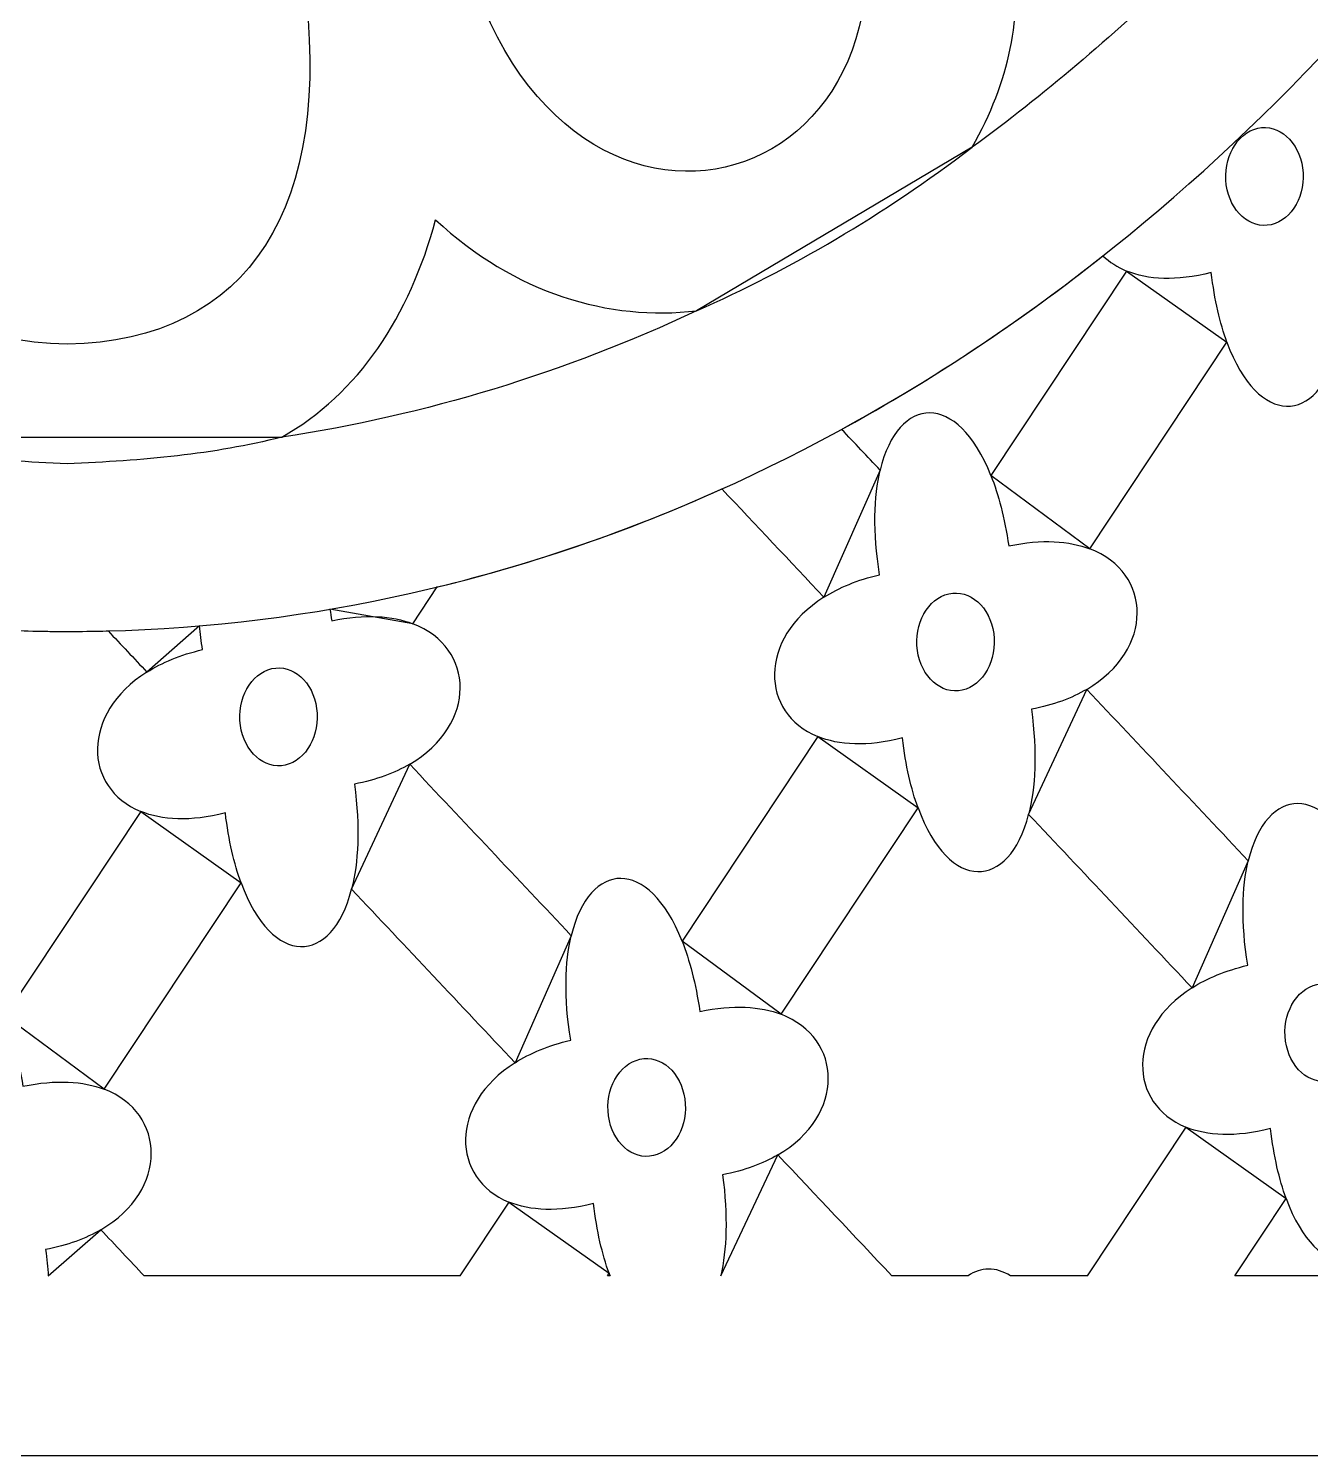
# Model space of a CAD drawing. Header units: centimetres. Extents: x 1.8 to 13.7, y -5.9 to 9.6.
# Drawn here: x 4.631 to 6.016, y -5.903 to -4.361 of the extents above; entities that cross this region are included whole.
import ezdxf

# ---------------------------------------------------------------- set-up
doc = ezdxf.new("R2010")
doc.units = ezdxf.units.CM
doc.header["$MEASUREMENT"] = 0
doc.layers.add('layer 1', color=7, linetype='Continuous')

msp = doc.modelspace()

# ---------------------------------------------------------------- linework, layer by layer
at = {"layer": 'layer 1', "color": 7}
for points, knots in [([(1.82375, 9.60243), (1.82375, 9.60243), (7.5222, 9.60243), (7.5222, 9.60243), (7.5222, 9.60243), (7.5222, 9.60243), (7.5222, -5.9026), (7.5222, -5.9026), (7.5222, -5.9026), (7.5222, -5.9026), (1.82375, -5.9026), (1.82375, -5.9026), (1.82375, -5.9026), (1.82375, -5.9026), (1.82375, 9.60243), (1.82375, 9.60243)], [0, 0, 0, 0, 0.2, 0.2, 0.2, 0.2, 0.4, 0.4, 0.4, 0.4, 0.6, 0.6, 0.6, 0.6, 1, 1, 1, 1]), ([(4.82888, -2.4302), (4.81621, -2.4357), (4.80218, -2.44155), (4.78861, -2.44593), (4.78861, -2.44593), (4.8904, -3.04562), (4.99305, -3.64702), (5.09484, -4.24669), (5.09484, -4.24669), (5.18897, -4.68666), (5.663, -4.54207), (5.50554, -4.13125), (5.50554, -4.13125), (5.27999, -3.56516), (5.05443, -2.99629), (4.82888, -2.4302)], [0, 0, 0, 0, 0.2, 0.2, 0.2, 0.2, 0.4, 0.4, 0.4, 0.4, 0.6, 0.6, 0.6, 0.6, 1, 1, 1, 1]), ([(4.67301, -2.4659), (4.67301, -2.4659), (4.64734, -2.46476), (4.64734, -2.46476), (4.64734, -2.46476), (4.56221, -3.06831), (4.50275, -3.70323), (4.41762, -4.30678), (4.41762, -4.30678), (4.38419, -4.55234), (4.4758, -4.69855), (4.67301, -4.70205), (4.67301, -4.70205), (4.87023, -4.69855), (4.96183, -4.55234), (4.92841, -4.30678), (4.92841, -4.30678), (4.84327, -3.70323), (4.78382, -3.06831), (4.69869, -2.46476), (4.69869, -2.46476), (4.69869, -2.46476), (4.67301, -2.4659), (4.67301, -2.4659)], [0, 0, 0, 0, 0.1428571, 0.1428571, 0.1428571, 0.1428571, 0.2857143, 0.2857143, 0.2857143, 0.2857143, 0.4285714, 0.4285714, 0.4285714, 0.4285714, 0.5714286, 0.5714286, 0.5714286, 0.5714286, 0.7142857, 0.7142857, 0.7142857, 0.7142857, 1, 1, 1, 1]), ([(7.3682, -2.62354), (7.39259, -2.9877), (7.14111, -3.31673), (6.6514, -3.29242), (6.6514, -3.29242), (6.49824, -3.79455), (6.22865, -4.22455), (5.88486, -4.52902), (5.88486, -4.52902), (5.54106, -4.83346), (5.12304, -5.0124), (4.67301, -5.0124), (4.67301, -5.0124), (4.22299, -5.0124), (3.80498, -4.83346), (3.46118, -4.52902), (3.46118, -4.52902), (3.11738, -4.22455), (2.8478, -3.79455), (2.69464, -3.29242), (2.69464, -3.29242), (2.19987, -3.31698), (1.94828, -2.98088), (1.97869, -2.61225), (1.97869, -2.61225), (1.97869, -2.61225), (7.3682, -2.62354), (7.3682, -2.62354)], [0, 0, 0, 0, 0.125, 0.125, 0.125, 0.125, 0.25, 0.25, 0.25, 0.25, 0.375, 0.375, 0.375, 0.375, 0.5, 0.5, 0.5, 0.5, 0.625, 0.625, 0.625, 0.625, 0.75, 0.75, 0.75, 0.75, 1, 1, 1, 1]), ([(5.65079, -4.4893), (5.72786, -4.43315), (5.80167, -4.37058), (5.87176, -4.30218), (5.87176, -4.30218), (5.81724, -4.31315), (5.7548, -4.30175), (5.69631, -4.27426), (5.69631, -4.27426), (5.70444, -4.34844), (5.69158, -4.41762), (5.65079, -4.4893)], [0, 0, 0, 0, 0.25, 0.25, 0.25, 0.25, 0.5, 0.5, 0.5, 0.5, 1, 1, 1, 1]), ([(6.00778, -4.51169), (6.00378, -4.483), (5.982, -4.46373), (5.95932, -4.4688), (5.95932, -4.4688), (5.93663, -4.47385), (5.92138, -4.50137), (5.92538, -4.53007), (5.92538, -4.53007), (5.92939, -4.55875), (5.95116, -4.57803), (5.97384, -4.57296), (5.97384, -4.57296), (5.99653, -4.56791), (6.01177, -4.54037), (6.00778, -4.51169)], [0, 0, 0, 0, 0.2, 0.2, 0.2, 0.2, 0.4, 0.4, 0.4, 0.4, 0.6, 0.6, 0.6, 0.6, 1, 1, 1, 1]), ([(5.65079, -4.4893), (5.55391, -4.56306), (5.45454, -4.62106), (5.3531, -4.66601), (5.3531, -4.66601), (5.3531, -4.66601), (5.65079, -4.4893), (5.65079, -4.4893)], [0, 0, 0, 0, 0.3333333, 0.3333333, 0.3333333, 0.3333333, 1, 1, 1, 1]), ([(4.90474, -4.80245), (5.0604, -4.77916), (5.2106, -4.73275), (5.3531, -4.66601), (5.3531, -4.66601), (5.25908, -4.67722), (5.156, -4.6473), (5.07107, -4.56769), (5.07107, -4.56769), (5.04285, -4.67176), (4.98816, -4.75574), (4.90474, -4.80245)], [0, 0, 0, 0, 0.25, 0.25, 0.25, 0.25, 0.5, 0.5, 0.5, 0.5, 1, 1, 1, 1]), ([(5.79209, -4.60665), (5.70224, -4.67767), (5.6079, -4.74045), (5.50978, -4.79407), (5.50978, -4.79407), (5.52364, -4.80878), (5.5375, -4.82347), (5.55136, -4.83818), (5.55136, -4.83818), (5.57069, -4.75708), (5.63493, -4.7525), (5.67107, -4.84399), (5.67107, -4.84399), (5.67107, -4.84399), (5.8177, -4.62307), (5.8177, -4.62307), (5.8177, -4.62307), (5.80755, -4.61891), (5.79901, -4.6133), (5.79209, -4.60665)], [0, 0, 0, 0, 0.1666667, 0.1666667, 0.1666667, 0.1666667, 0.3333333, 0.3333333, 0.3333333, 0.3333333, 0.5, 0.5, 0.5, 0.5, 0.6666667, 0.6666667, 0.6666667, 0.6666667, 1, 1, 1, 1]), ([(5.8177, -4.62307), (5.84045, -4.63237), (5.87116, -4.63438), (5.90911, -4.62464), (5.90911, -4.62464), (5.91266, -4.65454), (5.91859, -4.67963), (5.92607, -4.70007), (5.92607, -4.70007), (5.92607, -4.70007), (5.8177, -4.62307), (5.8177, -4.62307)], [0, 0, 0, 0, 0.25, 0.25, 0.25, 0.25, 0.5, 0.5, 0.5, 0.5, 1, 1, 1, 1]), ([(5.94909, -5.26015), (5.96842, -5.17904), (6.03267, -5.17447), (6.06882, -5.26595), (6.06882, -5.26595), (6.06882, -5.26595), (6.21543, -5.04502), (6.21543, -5.04502), (6.21543, -5.04502), (6.15331, -5.01963), (6.15057, -4.93968), (6.22213, -4.89449), (6.22213, -4.89449), (6.16325, -4.83204), (6.10439, -4.76959), (6.04553, -4.70713), (6.04553, -4.70713), (6.02446, -4.78977), (5.95964, -4.79187), (5.92607, -4.70007), (5.92607, -4.70007), (5.92607, -4.70007), (5.77802, -4.92315), (5.77802, -4.92315), (5.77802, -4.92315), (5.84545, -4.94887), (5.84794, -5.03208), (5.77455, -5.07497), (5.77455, -5.07497), (5.83274, -5.1367), (5.89092, -5.19842), (5.94909, -5.26015)], [0, 0, 0, 0, 0.1111111, 0.1111111, 0.1111111, 0.1111111, 0.2222222, 0.2222222, 0.2222222, 0.2222222, 0.3333333, 0.3333333, 0.3333333, 0.3333333, 0.4444444, 0.4444444, 0.4444444, 0.4444444, 0.5555556, 0.5555556, 0.5555556, 0.5555556, 0.6666667, 0.6666667, 0.6666667, 0.6666667, 0.7777778, 0.7777778, 0.7777778, 0.7777778, 1, 1, 1, 1]), ([(4.4413, -4.80245), (4.51481, -4.82128), (4.59098, -4.82783), (4.67301, -4.83123), (4.67301, -4.83123), (4.75505, -4.82783), (4.83122, -4.82128), (4.90474, -4.80245), (4.90474, -4.80245), (4.90474, -4.80245), (4.4413, -4.80245), (4.4413, -4.80245)], [0, 0, 0, 0, 0.25, 0.25, 0.25, 0.25, 0.5, 0.5, 0.5, 0.5, 1, 1, 1, 1]), ([(5.55136, -4.83818), (5.54457, -4.86667), (5.5433, -4.90457), (5.55077, -4.9511), (5.55077, -4.9511), (5.5268, -4.95674), (5.50683, -4.96519), (5.49065, -4.97541), (5.49065, -4.97541), (5.49065, -4.97541), (5.55136, -4.83818), (5.55136, -4.83818)], [0, 0, 0, 0, 0.25, 0.25, 0.25, 0.25, 0.5, 0.5, 0.5, 0.5, 1, 1, 1, 1]), ([(5.77802, -4.92315), (5.75574, -4.91463), (5.72639, -4.91239), (5.6903, -4.92), (5.6903, -4.92), (5.68584, -4.8897), (5.67916, -4.86445), (5.67107, -4.84399), (5.67107, -4.84399), (5.67107, -4.84399), (5.77802, -4.92315), (5.77802, -4.92315)], [0, 0, 0, 0, 0.25, 0.25, 0.25, 0.25, 0.5, 0.5, 0.5, 0.5, 1, 1, 1, 1]), ([(5.38042, -4.85847), (5.28106, -4.90317), (5.17834, -4.93874), (5.07287, -4.96438), (5.07287, -4.96438), (5.07287, -4.96438), (5.04655, -5.00405), (5.04655, -5.00405), (5.04655, -5.00405), (5.11395, -5.02977), (5.11647, -5.113), (5.04308, -5.15589), (5.04308, -5.15589), (5.10125, -5.21762), (5.15943, -5.27934), (5.21762, -5.34107), (5.21762, -5.34107), (5.23695, -5.25997), (5.30119, -5.25539), (5.33733, -5.34686), (5.33733, -5.34686), (5.33733, -5.34686), (5.48395, -5.12594), (5.48395, -5.12594), (5.48395, -5.12594), (5.42184, -5.10055), (5.41908, -5.0206), (5.49065, -4.97541), (5.49065, -4.97541), (5.45391, -4.93643), (5.41716, -4.89744), (5.38042, -4.85847)], [0, 0, 0, 0, 0.1111111, 0.1111111, 0.1111111, 0.1111111, 0.2222222, 0.2222222, 0.2222222, 0.2222222, 0.3333333, 0.3333333, 0.3333333, 0.3333333, 0.4444444, 0.4444444, 0.4444444, 0.4444444, 0.5555556, 0.5555556, 0.5555556, 0.5555556, 0.6666667, 0.6666667, 0.6666667, 0.6666667, 0.7777778, 0.7777778, 0.7777778, 0.7777778, 1, 1, 1, 1]), ([(5.67403, -5.01457), (5.67002, -4.98589), (5.64826, -4.96662), (5.62557, -4.97167), (5.62557, -4.97167), (5.60288, -4.97674), (5.58764, -5.00426), (5.59164, -5.03294), (5.59164, -5.03294), (5.59563, -5.06163), (5.61741, -5.0809), (5.6401, -5.07585), (5.6401, -5.07585), (5.66278, -5.07079), (5.67803, -5.04326), (5.67403, -5.01457)], [0, 0, 0, 0, 0.2, 0.2, 0.2, 0.2, 0.4, 0.4, 0.4, 0.4, 0.6, 0.6, 0.6, 0.6, 1, 1, 1, 1]), ([(4.71721, -5.01181), (4.7025, -5.01219), (4.68778, -5.0124), (4.67301, -5.0124), (4.67301, -5.0124), (4.57371, -5.0124), (4.47595, -5.00367), (4.38021, -4.98681), (4.38021, -4.98681), (4.38021, -4.98681), (4.31507, -5.08497), (4.31507, -5.08497), (4.31507, -5.08497), (4.38248, -5.1107), (4.38499, -5.19392), (4.3116, -5.23681), (4.3116, -5.23681), (4.36977, -5.29853), (4.42795, -5.36026), (4.48612, -5.42198), (4.48612, -5.42198), (4.50546, -5.34087), (4.5697, -5.33629), (4.60585, -5.42778), (4.60585, -5.42778), (4.60585, -5.42778), (4.75246, -5.20686), (4.75246, -5.20686), (4.75246, -5.20686), (4.69036, -5.18146), (4.6876, -5.10152), (4.75918, -5.05633), (4.75918, -5.05633), (4.74519, -5.04149), (4.7312, -5.02664), (4.71721, -5.01181)], [0, 0, 0, 0, 0.1, 0.1, 0.1, 0.1, 0.2, 0.2, 0.2, 0.2, 0.3, 0.3, 0.3, 0.3, 0.4, 0.4, 0.4, 0.4, 0.5, 0.5, 0.5, 0.5, 0.6, 0.6, 0.6, 0.6, 0.7, 0.7, 0.7, 0.7, 0.8, 0.8, 0.8, 0.8, 1, 1, 1, 1]), ([(5.04655, -5.00405), (5.02426, -4.99554), (4.9949, -4.99331), (4.95882, -5.00092), (4.95882, -5.00092), (4.95818, -4.99663), (4.9575, -4.99245), (4.9568, -4.98837), (4.9568, -4.98837), (4.9568, -4.98837), (5.04655, -5.00405), (5.04655, -5.00405)], [0, 0, 0, 0, 0.25, 0.25, 0.25, 0.25, 0.5, 0.5, 0.5, 0.5, 1, 1, 1, 1]), ([(4.81595, -5.00633), (4.81676, -5.01457), (4.81786, -5.02314), (4.81929, -5.03202), (4.81929, -5.03202), (4.79533, -5.03765), (4.77535, -5.04611), (4.75918, -5.05633), (4.75918, -5.05633), (4.75918, -5.05633), (4.81595, -5.00633), (4.81595, -5.00633)], [0, 0, 0, 0, 0.25, 0.25, 0.25, 0.25, 0.5, 0.5, 0.5, 0.5, 1, 1, 1, 1]), ([(4.94255, -5.09549), (4.93854, -5.06681), (4.91678, -5.04753), (4.89409, -5.05259), (4.89409, -5.05259), (4.87141, -5.05764), (4.85616, -5.08518), (4.86016, -5.11386), (4.86016, -5.11386), (4.86416, -5.14254), (4.88593, -5.16182), (4.90862, -5.15676), (4.90862, -5.15676), (4.93131, -5.1517), (4.94655, -5.12418), (4.94255, -5.09549)], [0, 0, 0, 0, 0.2, 0.2, 0.2, 0.2, 0.4, 0.4, 0.4, 0.4, 0.6, 0.6, 0.6, 0.6, 1, 1, 1, 1]), ([(5.71178, -5.21), (5.71903, -5.18151), (5.72111, -5.14348), (5.7149, -5.09642), (5.7149, -5.09642), (5.73854, -5.09193), (5.75839, -5.08443), (5.77455, -5.07497), (5.77455, -5.07497), (5.77455, -5.07497), (5.71178, -5.21), (5.71178, -5.21)], [0, 0, 0, 0, 0.25, 0.25, 0.25, 0.25, 0.5, 0.5, 0.5, 0.5, 1, 1, 1, 1]), ([(5.48395, -5.12594), (5.5067, -5.13526), (5.53741, -5.13725), (5.57537, -5.12751), (5.57537, -5.12751), (5.57893, -5.15743), (5.58485, -5.1825), (5.59233, -5.20294), (5.59233, -5.20294), (5.59233, -5.20294), (5.48395, -5.12594), (5.48395, -5.12594)], [0, 0, 0, 0, 0.25, 0.25, 0.25, 0.25, 0.5, 0.5, 0.5, 0.5, 1, 1, 1, 1]), ([(4.98029, -5.29092), (4.98756, -5.26243), (4.98962, -5.22439), (4.98342, -5.17733), (4.98342, -5.17733), (5.00707, -5.17285), (5.02691, -5.16535), (5.04308, -5.15589), (5.04308, -5.15589), (5.04308, -5.15589), (4.98029, -5.29092), (4.98029, -5.29092)], [0, 0, 0, 0, 0.25, 0.25, 0.25, 0.25, 0.5, 0.5, 0.5, 0.5, 1, 1, 1, 1]), ([(4.75248, -5.20686), (4.77523, -5.21617), (4.80593, -5.21817), (4.84389, -5.20843), (4.84389, -5.20843), (4.84744, -5.23833), (4.85337, -5.26342), (4.86085, -5.28386), (4.86085, -5.28386), (4.86085, -5.28386), (4.75248, -5.20686), (4.75248, -5.20686)], [0, 0, 0, 0, 0.25, 0.25, 0.25, 0.25, 0.5, 0.5, 0.5, 0.5, 1, 1, 1, 1]), ([(5.64631, -5.70861), (5.66015, -5.69888), (5.67639, -5.69864), (5.6922, -5.70861), (5.6922, -5.70861), (5.6922, -5.70861), (5.77503, -5.70861), (5.77503, -5.70861), (5.77503, -5.70861), (5.77503, -5.70861), (5.88169, -5.54791), (5.88169, -5.54791), (5.88169, -5.54791), (5.81958, -5.52252), (5.81683, -5.44257), (5.88839, -5.39738), (5.88839, -5.39738), (5.82951, -5.33491), (5.77065, -5.27246), (5.71178, -5.21), (5.71178, -5.21), (5.69071, -5.29265), (5.62589, -5.29476), (5.59233, -5.20294), (5.59233, -5.20294), (5.59233, -5.20294), (5.44428, -5.42602), (5.44428, -5.42602), (5.44428, -5.42602), (5.5117, -5.45174), (5.5142, -5.53497), (5.44082, -5.57786), (5.44082, -5.57786), (5.4819, -5.62144), (5.52299, -5.66503), (5.56407, -5.70861), (5.56407, -5.70861), (5.56407, -5.70861), (5.64631, -5.70861), (5.64631, -5.70861)], [0, 0, 0, 0, 0.0909091, 0.0909091, 0.0909091, 0.0909091, 0.1818182, 0.1818182, 0.1818182, 0.1818182, 0.2727273, 0.2727273, 0.2727273, 0.2727273, 0.3636364, 0.3636364, 0.3636364, 0.3636364, 0.4545455, 0.4545455, 0.4545455, 0.4545455, 0.5454545, 0.5454545, 0.5454545, 0.5454545, 0.6363636, 0.6363636, 0.6363636, 0.6363636, 0.7272727, 0.7272727, 0.7272727, 0.7272727, 0.8181818, 0.8181818, 0.8181818, 0.8181818, 1, 1, 1, 1]), ([(5.94909, -5.26015), (5.9423, -5.28864), (5.94104, -5.32654), (5.9485, -5.37307), (5.9485, -5.37307), (5.92455, -5.37871), (5.90458, -5.38716), (5.88839, -5.39738), (5.88839, -5.39738), (5.88839, -5.39738), (5.94909, -5.26015), (5.94909, -5.26015)], [0, 0, 0, 0, 0.25, 0.25, 0.25, 0.25, 0.5, 0.5, 0.5, 0.5, 1, 1, 1, 1]), ([(5.09725, -5.70861), (5.09725, -5.70861), (5.15021, -5.62883), (5.15021, -5.62883), (5.15021, -5.62883), (5.08809, -5.60342), (5.08535, -5.52349), (5.15691, -5.4783), (5.15691, -5.4783), (5.09803, -5.41583), (5.03917, -5.35338), (4.98029, -5.29092), (4.98029, -5.29092), (4.95923, -5.37357), (4.89441, -5.37568), (4.86085, -5.28386), (4.86085, -5.28386), (4.86085, -5.28386), (4.7128, -5.50694), (4.7128, -5.50694), (4.7128, -5.50694), (4.78022, -5.53266), (4.78272, -5.61587), (4.70933, -5.65878), (4.70933, -5.65878), (4.725, -5.6754), (4.74065, -5.692), (4.75632, -5.70861), (4.75632, -5.70861), (4.75632, -5.70861), (5.09725, -5.70861), (5.09725, -5.70861)], [0, 0, 0, 0, 0.1111111, 0.1111111, 0.1111111, 0.1111111, 0.2222222, 0.2222222, 0.2222222, 0.2222222, 0.3333333, 0.3333333, 0.3333333, 0.3333333, 0.4444444, 0.4444444, 0.4444444, 0.4444444, 0.5555556, 0.5555556, 0.5555556, 0.5555556, 0.6666667, 0.6666667, 0.6666667, 0.6666667, 0.7777778, 0.7777778, 0.7777778, 0.7777778, 1, 1, 1, 1]), ([(5.21762, -5.34107), (5.21083, -5.36956), (5.20956, -5.40746), (5.21703, -5.45399), (5.21703, -5.45399), (5.19307, -5.45962), (5.17309, -5.46806), (5.15691, -5.4783), (5.15691, -5.4783), (5.15691, -5.4783), (5.21762, -5.34107), (5.21762, -5.34107)], [0, 0, 0, 0, 0.25, 0.25, 0.25, 0.25, 0.5, 0.5, 0.5, 0.5, 1, 1, 1, 1]), ([(5.44428, -5.42602), (5.422, -5.41751), (5.39264, -5.41528), (5.35656, -5.42287), (5.35656, -5.42287), (5.3521, -5.39259), (5.34541, -5.36734), (5.33733, -5.34686), (5.33733, -5.34686), (5.33733, -5.34686), (5.44428, -5.42602), (5.44428, -5.42602)], [0, 0, 0, 0, 0.25, 0.25, 0.25, 0.25, 0.5, 0.5, 0.5, 0.5, 1, 1, 1, 1]), ([(6.07176, -5.43654), (6.06777, -5.40786), (6.04599, -5.38859), (6.02332, -5.39364), (6.02332, -5.39364), (6.00062, -5.39869), (5.98538, -5.42621), (5.98938, -5.45491), (5.98938, -5.45491), (5.99338, -5.4836), (6.01514, -5.50287), (6.03783, -5.4978), (6.03783, -5.4978), (6.06053, -5.49275), (6.07577, -5.46523), (6.07176, -5.43654)], [0, 0, 0, 0, 0.2, 0.2, 0.2, 0.2, 0.4, 0.4, 0.4, 0.4, 0.6, 0.6, 0.6, 0.6, 1, 1, 1, 1]), ([(4.7128, -5.50694), (4.69051, -5.49843), (4.66115, -5.4962), (4.62508, -5.50379), (4.62508, -5.50379), (4.62062, -5.47351), (4.61393, -5.44824), (4.60585, -5.42778), (4.60585, -5.42778), (4.60585, -5.42778), (4.7128, -5.50694), (4.7128, -5.50694)], [0, 0, 0, 0, 0.25, 0.25, 0.25, 0.25, 0.5, 0.5, 0.5, 0.5, 1, 1, 1, 1]), ([(5.34029, -5.51746), (5.33629, -5.48876), (5.31451, -5.4695), (5.29183, -5.47456), (5.29183, -5.47456), (5.26914, -5.47961), (5.25389, -5.50713), (5.25789, -5.53581), (5.25789, -5.53581), (5.2619, -5.56451), (5.28366, -5.58379), (5.30635, -5.57872), (5.30635, -5.57872), (5.32905, -5.57366), (5.34428, -5.54615), (5.34029, -5.51746)], [0, 0, 0, 0, 0.2, 0.2, 0.2, 0.2, 0.4, 0.4, 0.4, 0.4, 0.6, 0.6, 0.6, 0.6, 1, 1, 1, 1]), ([(5.88169, -5.54791), (5.90445, -5.55721), (5.93514, -5.55922), (5.97311, -5.54948), (5.97311, -5.54948), (5.97666, -5.57938), (5.98259, -5.60447), (5.99006, -5.62491), (5.99006, -5.62491), (5.99006, -5.62491), (5.88169, -5.54791), (5.88169, -5.54791)], [0, 0, 0, 0, 0.25, 0.25, 0.25, 0.25, 0.5, 0.5, 0.5, 0.5, 1, 1, 1, 1]), ([(5.37906, -5.70861), (5.38547, -5.68064), (5.38706, -5.64404), (5.38115, -5.59929), (5.38115, -5.59929), (5.40481, -5.5948), (5.42464, -5.5873), (5.44081, -5.57786), (5.44081, -5.57786), (5.44081, -5.57786), (5.37906, -5.70861), (5.37906, -5.70861)], [0, 0, 0, 0, 0.25, 0.25, 0.25, 0.25, 0.5, 0.5, 0.5, 0.5, 1, 1, 1, 1]), ([(6.18175, -5.70861), (6.15767, -5.68307), (6.1336, -5.65751), (6.10952, -5.63197), (6.10952, -5.63197), (6.08846, -5.71462), (6.02364, -5.71673), (5.99006, -5.62491), (5.99006, -5.62491), (5.99006, -5.62491), (5.9345, -5.70861), (5.9345, -5.70861), (5.9345, -5.70861), (5.9345, -5.70861), (6.18175, -5.70861), (6.18175, -5.70861)], [0, 0, 0, 0, 0.2, 0.2, 0.2, 0.2, 0.4, 0.4, 0.4, 0.4, 0.6, 0.6, 0.6, 0.6, 1, 1, 1, 1]), ([(5.15021, -5.62883), (5.17297, -5.63813), (5.20366, -5.64014), (5.24163, -5.6304), (5.24163, -5.6304), (5.24518, -5.6603), (5.25111, -5.68539), (5.25858, -5.70583), (5.25858, -5.70583), (5.25858, -5.70583), (5.15021, -5.62883), (5.15021, -5.62883)], [0, 0, 0, 0, 0.25, 0.25, 0.25, 0.25, 0.5, 0.5, 0.5, 0.5, 1, 1, 1, 1]), ([(4.65252, -5.70861), (4.65192, -5.69954), (4.65098, -5.69007), (4.64967, -5.68021), (4.64967, -5.68021), (4.67333, -5.67572), (4.69316, -5.66822), (4.70933, -5.65878), (4.70933, -5.65878), (4.70933, -5.65878), (4.65252, -5.70861), (4.65252, -5.70861)], [0, 0, 0, 0, 0.25, 0.25, 0.25, 0.25, 0.5, 0.5, 0.5, 0.5, 1, 1, 1, 1]), ([(5.25962, -5.70861), (5.25927, -5.70771), (5.25893, -5.70677), (5.25858, -5.70583), (5.25858, -5.70583), (5.25858, -5.70583), (5.25672, -5.70861), (5.25672, -5.70861), (5.25672, -5.70861), (5.25672, -5.70861), (5.25962, -5.70861), (5.25962, -5.70861)], [0, 0, 0, 0, 0.25, 0.25, 0.25, 0.25, 0.5, 0.5, 0.5, 0.5, 1, 1, 1, 1])]:
    msp.add_open_spline(points, degree=3, knots=knots, dxfattribs=at)
at = {"layer": 'layer 1', "color": 250, "lineweight": 9}
for points, knots in [([(1.82375, 9.60243), (1.82375, 9.60243), (7.5222, 9.60243), (7.5222, 9.60243), (7.5222, 9.60243), (7.5222, 9.60243), (7.5222, -5.9026), (7.5222, -5.9026), (7.5222, -5.9026), (7.5222, -5.9026), (1.82375, -5.9026), (1.82375, -5.9026), (1.82375, -5.9026), (1.82375, -5.9026), (1.82375, 9.60243), (1.82375, 9.60243)], [0, 0, 0, 0, 0.2, 0.2, 0.2, 0.2, 0.4, 0.4, 0.4, 0.4, 0.6, 0.6, 0.6, 0.6, 1, 1, 1, 1]), ([(4.82888, -2.4302), (4.81621, -2.4357), (4.80218, -2.44155), (4.78861, -2.44593), (4.78861, -2.44593), (4.8904, -3.04562), (4.99305, -3.64702), (5.09484, -4.24669), (5.09484, -4.24669), (5.18897, -4.68666), (5.663, -4.54207), (5.50554, -4.13125), (5.50554, -4.13125), (5.27999, -3.56516), (5.05443, -2.99629), (4.82888, -2.4302)], [0, 0, 0, 0, 0.2, 0.2, 0.2, 0.2, 0.4, 0.4, 0.4, 0.4, 0.6, 0.6, 0.6, 0.6, 1, 1, 1, 1]), ([(4.67301, -2.4659), (4.67301, -2.4659), (4.64734, -2.46476), (4.64734, -2.46476), (4.64734, -2.46476), (4.56221, -3.06831), (4.50275, -3.70323), (4.41762, -4.30678), (4.41762, -4.30678), (4.38419, -4.55234), (4.4758, -4.69855), (4.67301, -4.70205), (4.67301, -4.70205), (4.87023, -4.69855), (4.96183, -4.55234), (4.92841, -4.30678), (4.92841, -4.30678), (4.84327, -3.70323), (4.78382, -3.06831), (4.69869, -2.46476), (4.69869, -2.46476), (4.69869, -2.46476), (4.67301, -2.4659), (4.67301, -2.4659)], [0, 0, 0, 0, 0.1428571, 0.1428571, 0.1428571, 0.1428571, 0.2857143, 0.2857143, 0.2857143, 0.2857143, 0.4285714, 0.4285714, 0.4285714, 0.4285714, 0.5714286, 0.5714286, 0.5714286, 0.5714286, 0.7142857, 0.7142857, 0.7142857, 0.7142857, 1, 1, 1, 1]), ([(7.3682, -2.62354), (7.39259, -2.9877), (7.14111, -3.31673), (6.6514, -3.29242), (6.6514, -3.29242), (6.49824, -3.79455), (6.22865, -4.22455), (5.88486, -4.52902), (5.88486, -4.52902), (5.54106, -4.83346), (5.12304, -5.0124), (4.67301, -5.0124), (4.67301, -5.0124), (4.22299, -5.0124), (3.80498, -4.83346), (3.46118, -4.52902), (3.46118, -4.52902), (3.11738, -4.22455), (2.8478, -3.79455), (2.69464, -3.29242), (2.69464, -3.29242), (2.19987, -3.31698), (1.94828, -2.98088), (1.97869, -2.61225)], [0, 0, 0, 0, 0.1428571, 0.1428571, 0.1428571, 0.1428571, 0.2857143, 0.2857143, 0.2857143, 0.2857143, 0.4285714, 0.4285714, 0.4285714, 0.4285714, 0.5714286, 0.5714286, 0.5714286, 0.5714286, 0.7142857, 0.7142857, 0.7142857, 0.7142857, 1, 1, 1, 1]), ([(5.65079, -4.4893), (5.72786, -4.43315), (5.80167, -4.37058), (5.87176, -4.30218), (5.87176, -4.30218), (5.81724, -4.31315), (5.7548, -4.30175), (5.69631, -4.27426), (5.69631, -4.27426), (5.70444, -4.34844), (5.69158, -4.41762), (5.65079, -4.4893)], [0, 0, 0, 0, 0.25, 0.25, 0.25, 0.25, 0.5, 0.5, 0.5, 0.5, 1, 1, 1, 1]), ([(6.00778, -4.51169), (6.00378, -4.483), (5.982, -4.46373), (5.95932, -4.4688), (5.95932, -4.4688), (5.93663, -4.47385), (5.92138, -4.50137), (5.92538, -4.53007), (5.92538, -4.53007), (5.92939, -4.55875), (5.95116, -4.57803), (5.97384, -4.57296), (5.97384, -4.57296), (5.99653, -4.56791), (6.01177, -4.54037), (6.00778, -4.51169)], [0, 0, 0, 0, 0.2, 0.2, 0.2, 0.2, 0.4, 0.4, 0.4, 0.4, 0.6, 0.6, 0.6, 0.6, 1, 1, 1, 1]), ([(4.90474, -4.80245), (5.0604, -4.77916), (5.2106, -4.73275), (5.3531, -4.66601), (5.3531, -4.66601), (5.25908, -4.67722), (5.156, -4.6473), (5.07107, -4.56769), (5.07107, -4.56769), (5.04285, -4.67176), (4.98816, -4.75574), (4.90474, -4.80245)], [0, 0, 0, 0, 0.25, 0.25, 0.25, 0.25, 0.5, 0.5, 0.5, 0.5, 1, 1, 1, 1]), ([(5.79209, -4.60665), (5.70224, -4.67767), (5.6079, -4.74045), (5.50978, -4.79407), (5.50978, -4.79407), (5.52364, -4.80878), (5.5375, -4.82347), (5.55136, -4.83818), (5.55136, -4.83818), (5.57069, -4.75708), (5.63493, -4.7525), (5.67107, -4.84399), (5.67107, -4.84399), (5.67107, -4.84399), (5.8177, -4.62307), (5.8177, -4.62307), (5.8177, -4.62307), (5.80755, -4.61891), (5.79901, -4.6133), (5.79209, -4.60665)], [0, 0, 0, 0, 0.1666667, 0.1666667, 0.1666667, 0.1666667, 0.3333333, 0.3333333, 0.3333333, 0.3333333, 0.5, 0.5, 0.5, 0.5, 0.6666667, 0.6666667, 0.6666667, 0.6666667, 1, 1, 1, 1]), ([(5.8177, -4.62307), (5.84045, -4.63237), (5.87116, -4.63438), (5.90911, -4.62464), (5.90911, -4.62464), (5.91266, -4.65454), (5.91859, -4.67963), (5.92607, -4.70007)], [0, 0, 0, 0, 0.3333333, 0.3333333, 0.3333333, 0.3333333, 1, 1, 1, 1]), ([(5.94909, -5.26015), (5.96842, -5.17904), (6.03267, -5.17447), (6.06882, -5.26595), (6.06882, -5.26595), (6.06882, -5.26595), (6.21543, -5.04502), (6.21543, -5.04502), (6.21543, -5.04502), (6.15331, -5.01963), (6.15057, -4.93968), (6.22213, -4.89449), (6.22213, -4.89449), (6.16325, -4.83204), (6.10439, -4.76959), (6.04553, -4.70713), (6.04553, -4.70713), (6.02446, -4.78977), (5.95964, -4.79187), (5.92607, -4.70007), (5.92607, -4.70007), (5.92607, -4.70007), (5.77802, -4.92315), (5.77802, -4.92315), (5.77802, -4.92315), (5.84545, -4.94887), (5.84794, -5.03208), (5.77455, -5.07497), (5.77455, -5.07497), (5.83274, -5.1367), (5.89092, -5.19842), (5.94909, -5.26015)], [0, 0, 0, 0, 0.1111111, 0.1111111, 0.1111111, 0.1111111, 0.2222222, 0.2222222, 0.2222222, 0.2222222, 0.3333333, 0.3333333, 0.3333333, 0.3333333, 0.4444444, 0.4444444, 0.4444444, 0.4444444, 0.5555556, 0.5555556, 0.5555556, 0.5555556, 0.6666667, 0.6666667, 0.6666667, 0.6666667, 0.7777778, 0.7777778, 0.7777778, 0.7777778, 1, 1, 1, 1]), ([(4.4413, -4.80245), (4.51481, -4.82128), (4.59098, -4.82783), (4.67301, -4.83123), (4.67301, -4.83123), (4.75505, -4.82783), (4.83122, -4.82128), (4.90474, -4.80245)], [0, 0, 0, 0, 0.3333333, 0.3333333, 0.3333333, 0.3333333, 1, 1, 1, 1]), ([(5.55136, -4.83818), (5.54457, -4.86667), (5.5433, -4.90457), (5.55077, -4.9511), (5.55077, -4.9511), (5.5268, -4.95674), (5.50683, -4.96519), (5.49065, -4.97541)], [0, 0, 0, 0, 0.3333333, 0.3333333, 0.3333333, 0.3333333, 1, 1, 1, 1]), ([(5.77802, -4.92315), (5.75574, -4.91463), (5.72639, -4.91239), (5.6903, -4.92), (5.6903, -4.92), (5.68584, -4.8897), (5.67916, -4.86445), (5.67107, -4.84399)], [0, 0, 0, 0, 0.3333333, 0.3333333, 0.3333333, 0.3333333, 1, 1, 1, 1]), ([(5.38042, -4.85847), (5.28106, -4.90317), (5.17834, -4.93874), (5.07287, -4.96438), (5.07287, -4.96438), (5.07287, -4.96438), (5.04655, -5.00405), (5.04655, -5.00405), (5.04655, -5.00405), (5.11395, -5.02977), (5.11647, -5.113), (5.04308, -5.15589), (5.04308, -5.15589), (5.10125, -5.21762), (5.15943, -5.27934), (5.21762, -5.34107), (5.21762, -5.34107), (5.23695, -5.25997), (5.30119, -5.25539), (5.33733, -5.34686), (5.33733, -5.34686), (5.33733, -5.34686), (5.48395, -5.12594), (5.48395, -5.12594), (5.48395, -5.12594), (5.42184, -5.10055), (5.41908, -5.0206), (5.49065, -4.97541), (5.49065, -4.97541), (5.45391, -4.93643), (5.41716, -4.89744), (5.38042, -4.85847)], [0, 0, 0, 0, 0.1111111, 0.1111111, 0.1111111, 0.1111111, 0.2222222, 0.2222222, 0.2222222, 0.2222222, 0.3333333, 0.3333333, 0.3333333, 0.3333333, 0.4444444, 0.4444444, 0.4444444, 0.4444444, 0.5555556, 0.5555556, 0.5555556, 0.5555556, 0.6666667, 0.6666667, 0.6666667, 0.6666667, 0.7777778, 0.7777778, 0.7777778, 0.7777778, 1, 1, 1, 1]), ([(5.67403, -5.01457), (5.67002, -4.98589), (5.64826, -4.96662), (5.62557, -4.97167), (5.62557, -4.97167), (5.60288, -4.97674), (5.58764, -5.00426), (5.59164, -5.03294), (5.59164, -5.03294), (5.59563, -5.06163), (5.61741, -5.0809), (5.6401, -5.07585), (5.6401, -5.07585), (5.66278, -5.07079), (5.67803, -5.04326), (5.67403, -5.01457)], [0, 0, 0, 0, 0.2, 0.2, 0.2, 0.2, 0.4, 0.4, 0.4, 0.4, 0.6, 0.6, 0.6, 0.6, 1, 1, 1, 1]), ([(4.71721, -5.01181), (4.7025, -5.01219), (4.68778, -5.0124), (4.67301, -5.0124), (4.67301, -5.0124), (4.57371, -5.0124), (4.47595, -5.00367), (4.38021, -4.98681), (4.38021, -4.98681), (4.38021, -4.98681), (4.31507, -5.08497), (4.31507, -5.08497), (4.31507, -5.08497), (4.38248, -5.1107), (4.38499, -5.19392), (4.3116, -5.23681), (4.3116, -5.23681), (4.36977, -5.29853), (4.42795, -5.36026), (4.48612, -5.42198), (4.48612, -5.42198), (4.50546, -5.34087), (4.5697, -5.33629), (4.60585, -5.42778), (4.60585, -5.42778), (4.60585, -5.42778), (4.75246, -5.20686), (4.75246, -5.20686), (4.75246, -5.20686), (4.69036, -5.18146), (4.6876, -5.10152), (4.75918, -5.05633), (4.75918, -5.05633), (4.74519, -5.04149), (4.7312, -5.02664), (4.71721, -5.01181)], [0, 0, 0, 0, 0.1, 0.1, 0.1, 0.1, 0.2, 0.2, 0.2, 0.2, 0.3, 0.3, 0.3, 0.3, 0.4, 0.4, 0.4, 0.4, 0.5, 0.5, 0.5, 0.5, 0.6, 0.6, 0.6, 0.6, 0.7, 0.7, 0.7, 0.7, 0.8, 0.8, 0.8, 0.8, 1, 1, 1, 1]), ([(5.04655, -5.00405), (5.02426, -4.99554), (4.9949, -4.99331), (4.95882, -5.00092), (4.95882, -5.00092), (4.95818, -4.99663), (4.9575, -4.99245), (4.9568, -4.98837)], [0, 0, 0, 0, 0.3333333, 0.3333333, 0.3333333, 0.3333333, 1, 1, 1, 1]), ([(4.81595, -5.00633), (4.81676, -5.01457), (4.81786, -5.02314), (4.81929, -5.03202), (4.81929, -5.03202), (4.79533, -5.03765), (4.77535, -5.04611), (4.75918, -5.05633)], [0, 0, 0, 0, 0.3333333, 0.3333333, 0.3333333, 0.3333333, 1, 1, 1, 1]), ([(4.94255, -5.09549), (4.93854, -5.06681), (4.91678, -5.04753), (4.89409, -5.05259), (4.89409, -5.05259), (4.87141, -5.05764), (4.85616, -5.08518), (4.86016, -5.11386), (4.86016, -5.11386), (4.86416, -5.14254), (4.88593, -5.16182), (4.90862, -5.15676), (4.90862, -5.15676), (4.93131, -5.1517), (4.94655, -5.12418), (4.94255, -5.09549)], [0, 0, 0, 0, 0.2, 0.2, 0.2, 0.2, 0.4, 0.4, 0.4, 0.4, 0.6, 0.6, 0.6, 0.6, 1, 1, 1, 1]), ([(5.71178, -5.21), (5.71903, -5.18151), (5.72111, -5.14348), (5.7149, -5.09642), (5.7149, -5.09642), (5.73854, -5.09193), (5.75839, -5.08443), (5.77455, -5.07497)], [0, 0, 0, 0, 0.3333333, 0.3333333, 0.3333333, 0.3333333, 1, 1, 1, 1]), ([(5.48395, -5.12594), (5.5067, -5.13526), (5.53741, -5.13725), (5.57537, -5.12751), (5.57537, -5.12751), (5.57893, -5.15743), (5.58485, -5.1825), (5.59233, -5.20294)], [0, 0, 0, 0, 0.3333333, 0.3333333, 0.3333333, 0.3333333, 1, 1, 1, 1]), ([(4.98029, -5.29092), (4.98756, -5.26243), (4.98962, -5.22439), (4.98342, -5.17733), (4.98342, -5.17733), (5.00707, -5.17285), (5.02691, -5.16535), (5.04308, -5.15589)], [0, 0, 0, 0, 0.3333333, 0.3333333, 0.3333333, 0.3333333, 1, 1, 1, 1]), ([(4.75248, -5.20686), (4.77523, -5.21617), (4.80593, -5.21817), (4.84389, -5.20843), (4.84389, -5.20843), (4.84744, -5.23833), (4.85337, -5.26342), (4.86085, -5.28386)], [0, 0, 0, 0, 0.3333333, 0.3333333, 0.3333333, 0.3333333, 1, 1, 1, 1]), ([(5.64631, -5.70861), (5.66015, -5.69888), (5.67639, -5.69864), (5.6922, -5.70861), (5.6922, -5.70861), (5.6922, -5.70861), (5.77503, -5.70861), (5.77503, -5.70861), (5.77503, -5.70861), (5.77503, -5.70861), (5.88169, -5.54791), (5.88169, -5.54791), (5.88169, -5.54791), (5.81958, -5.52252), (5.81683, -5.44257), (5.88839, -5.39738), (5.88839, -5.39738), (5.82951, -5.33491), (5.77065, -5.27246), (5.71178, -5.21), (5.71178, -5.21), (5.69071, -5.29265), (5.62589, -5.29476), (5.59233, -5.20294), (5.59233, -5.20294), (5.59233, -5.20294), (5.44428, -5.42602), (5.44428, -5.42602), (5.44428, -5.42602), (5.5117, -5.45174), (5.5142, -5.53497), (5.44082, -5.57786), (5.44082, -5.57786), (5.4819, -5.62144), (5.52299, -5.66503), (5.56407, -5.70861), (5.56407, -5.70861), (5.56407, -5.70861), (5.64631, -5.70861), (5.64631, -5.70861)], [0, 0, 0, 0, 0.0909091, 0.0909091, 0.0909091, 0.0909091, 0.1818182, 0.1818182, 0.1818182, 0.1818182, 0.2727273, 0.2727273, 0.2727273, 0.2727273, 0.3636364, 0.3636364, 0.3636364, 0.3636364, 0.4545455, 0.4545455, 0.4545455, 0.4545455, 0.5454545, 0.5454545, 0.5454545, 0.5454545, 0.6363636, 0.6363636, 0.6363636, 0.6363636, 0.7272727, 0.7272727, 0.7272727, 0.7272727, 0.8181818, 0.8181818, 0.8181818, 0.8181818, 1, 1, 1, 1]), ([(5.94909, -5.26015), (5.9423, -5.28864), (5.94104, -5.32654), (5.9485, -5.37307), (5.9485, -5.37307), (5.92455, -5.37871), (5.90458, -5.38716), (5.88839, -5.39738)], [0, 0, 0, 0, 0.3333333, 0.3333333, 0.3333333, 0.3333333, 1, 1, 1, 1]), ([(5.09725, -5.70861), (5.09725, -5.70861), (5.15021, -5.62883), (5.15021, -5.62883), (5.15021, -5.62883), (5.08809, -5.60342), (5.08535, -5.52349), (5.15691, -5.4783), (5.15691, -5.4783), (5.09803, -5.41583), (5.03917, -5.35338), (4.98029, -5.29092), (4.98029, -5.29092), (4.95923, -5.37357), (4.89441, -5.37568), (4.86085, -5.28386), (4.86085, -5.28386), (4.86085, -5.28386), (4.7128, -5.50694), (4.7128, -5.50694), (4.7128, -5.50694), (4.78022, -5.53266), (4.78272, -5.61587), (4.70933, -5.65878), (4.70933, -5.65878), (4.725, -5.6754), (4.74065, -5.692), (4.75632, -5.70861), (4.75632, -5.70861), (4.75632, -5.70861), (5.09725, -5.70861), (5.09725, -5.70861)], [0, 0, 0, 0, 0.1111111, 0.1111111, 0.1111111, 0.1111111, 0.2222222, 0.2222222, 0.2222222, 0.2222222, 0.3333333, 0.3333333, 0.3333333, 0.3333333, 0.4444444, 0.4444444, 0.4444444, 0.4444444, 0.5555556, 0.5555556, 0.5555556, 0.5555556, 0.6666667, 0.6666667, 0.6666667, 0.6666667, 0.7777778, 0.7777778, 0.7777778, 0.7777778, 1, 1, 1, 1]), ([(5.21762, -5.34107), (5.21083, -5.36956), (5.20956, -5.40746), (5.21703, -5.45399), (5.21703, -5.45399), (5.19307, -5.45962), (5.17309, -5.46806), (5.15691, -5.4783)], [0, 0, 0, 0, 0.3333333, 0.3333333, 0.3333333, 0.3333333, 1, 1, 1, 1]), ([(5.44428, -5.42602), (5.422, -5.41751), (5.39264, -5.41528), (5.35656, -5.42287), (5.35656, -5.42287), (5.3521, -5.39259), (5.34541, -5.36734), (5.33733, -5.34686)], [0, 0, 0, 0, 0.3333333, 0.3333333, 0.3333333, 0.3333333, 1, 1, 1, 1]), ([(6.07176, -5.43654), (6.06777, -5.40786), (6.04599, -5.38859), (6.02332, -5.39364), (6.02332, -5.39364), (6.00062, -5.39869), (5.98538, -5.42621), (5.98938, -5.45491), (5.98938, -5.45491), (5.99338, -5.4836), (6.01514, -5.50287), (6.03783, -5.4978), (6.03783, -5.4978), (6.06053, -5.49275), (6.07577, -5.46523), (6.07176, -5.43654)], [0, 0, 0, 0, 0.2, 0.2, 0.2, 0.2, 0.4, 0.4, 0.4, 0.4, 0.6, 0.6, 0.6, 0.6, 1, 1, 1, 1]), ([(4.7128, -5.50694), (4.69051, -5.49843), (4.66115, -5.4962), (4.62508, -5.50379), (4.62508, -5.50379), (4.62062, -5.47351), (4.61393, -5.44824), (4.60585, -5.42778)], [0, 0, 0, 0, 0.3333333, 0.3333333, 0.3333333, 0.3333333, 1, 1, 1, 1]), ([(5.34029, -5.51746), (5.33629, -5.48876), (5.31451, -5.4695), (5.29183, -5.47456), (5.29183, -5.47456), (5.26914, -5.47961), (5.25389, -5.50713), (5.25789, -5.53581), (5.25789, -5.53581), (5.2619, -5.56451), (5.28366, -5.58379), (5.30635, -5.57872), (5.30635, -5.57872), (5.32905, -5.57366), (5.34428, -5.54615), (5.34029, -5.51746)], [0, 0, 0, 0, 0.2, 0.2, 0.2, 0.2, 0.4, 0.4, 0.4, 0.4, 0.6, 0.6, 0.6, 0.6, 1, 1, 1, 1]), ([(5.88169, -5.54791), (5.90445, -5.55721), (5.93514, -5.55922), (5.97311, -5.54948), (5.97311, -5.54948), (5.97666, -5.57938), (5.98259, -5.60447), (5.99006, -5.62491)], [0, 0, 0, 0, 0.3333333, 0.3333333, 0.3333333, 0.3333333, 1, 1, 1, 1]), ([(5.37906, -5.70861), (5.38547, -5.68064), (5.38706, -5.64404), (5.38115, -5.59929), (5.38115, -5.59929), (5.40481, -5.5948), (5.42464, -5.5873), (5.44081, -5.57786)], [0, 0, 0, 0, 0.3333333, 0.3333333, 0.3333333, 0.3333333, 1, 1, 1, 1]), ([(6.18175, -5.70861), (6.15767, -5.68307), (6.1336, -5.65751), (6.10952, -5.63197), (6.10952, -5.63197), (6.08846, -5.71462), (6.02364, -5.71673), (5.99006, -5.62491), (5.99006, -5.62491), (5.99006, -5.62491), (5.9345, -5.70861), (5.9345, -5.70861), (5.9345, -5.70861), (5.9345, -5.70861), (6.18175, -5.70861), (6.18175, -5.70861)], [0, 0, 0, 0, 0.2, 0.2, 0.2, 0.2, 0.4, 0.4, 0.4, 0.4, 0.6, 0.6, 0.6, 0.6, 1, 1, 1, 1]), ([(5.15021, -5.62883), (5.17297, -5.63813), (5.20366, -5.64014), (5.24163, -5.6304), (5.24163, -5.6304), (5.24518, -5.6603), (5.25111, -5.68539), (5.25858, -5.70583)], [0, 0, 0, 0, 0.3333333, 0.3333333, 0.3333333, 0.3333333, 1, 1, 1, 1]), ([(4.65252, -5.70861), (4.65192, -5.69954), (4.65098, -5.69007), (4.64967, -5.68021), (4.64967, -5.68021), (4.67333, -5.67572), (4.69316, -5.66822), (4.70933, -5.65878)], [0, 0, 0, 0, 0.3333333, 0.3333333, 0.3333333, 0.3333333, 1, 1, 1, 1]), ([(5.25962, -5.70861), (5.25927, -5.70771), (5.25893, -5.70677), (5.25858, -5.70583), (5.25858, -5.70583), (5.25858, -5.70583), (5.25672, -5.70861), (5.25672, -5.70861), (5.25672, -5.70861), (5.25672, -5.70861), (5.25962, -5.70861), (5.25962, -5.70861)], [0, 0, 0, 0, 0.25, 0.25, 0.25, 0.25, 0.5, 0.5, 0.5, 0.5, 1, 1, 1, 1])]:
    msp.add_open_spline(points, degree=3, knots=knots, dxfattribs=at)
msp.add_open_spline([(5.65079, -4.4893), (5.55391, -4.56306), (5.45454, -4.62106), (5.3531, -4.66601)], degree=3, dxfattribs=at)

doc.saveas('drawing.dxf')
